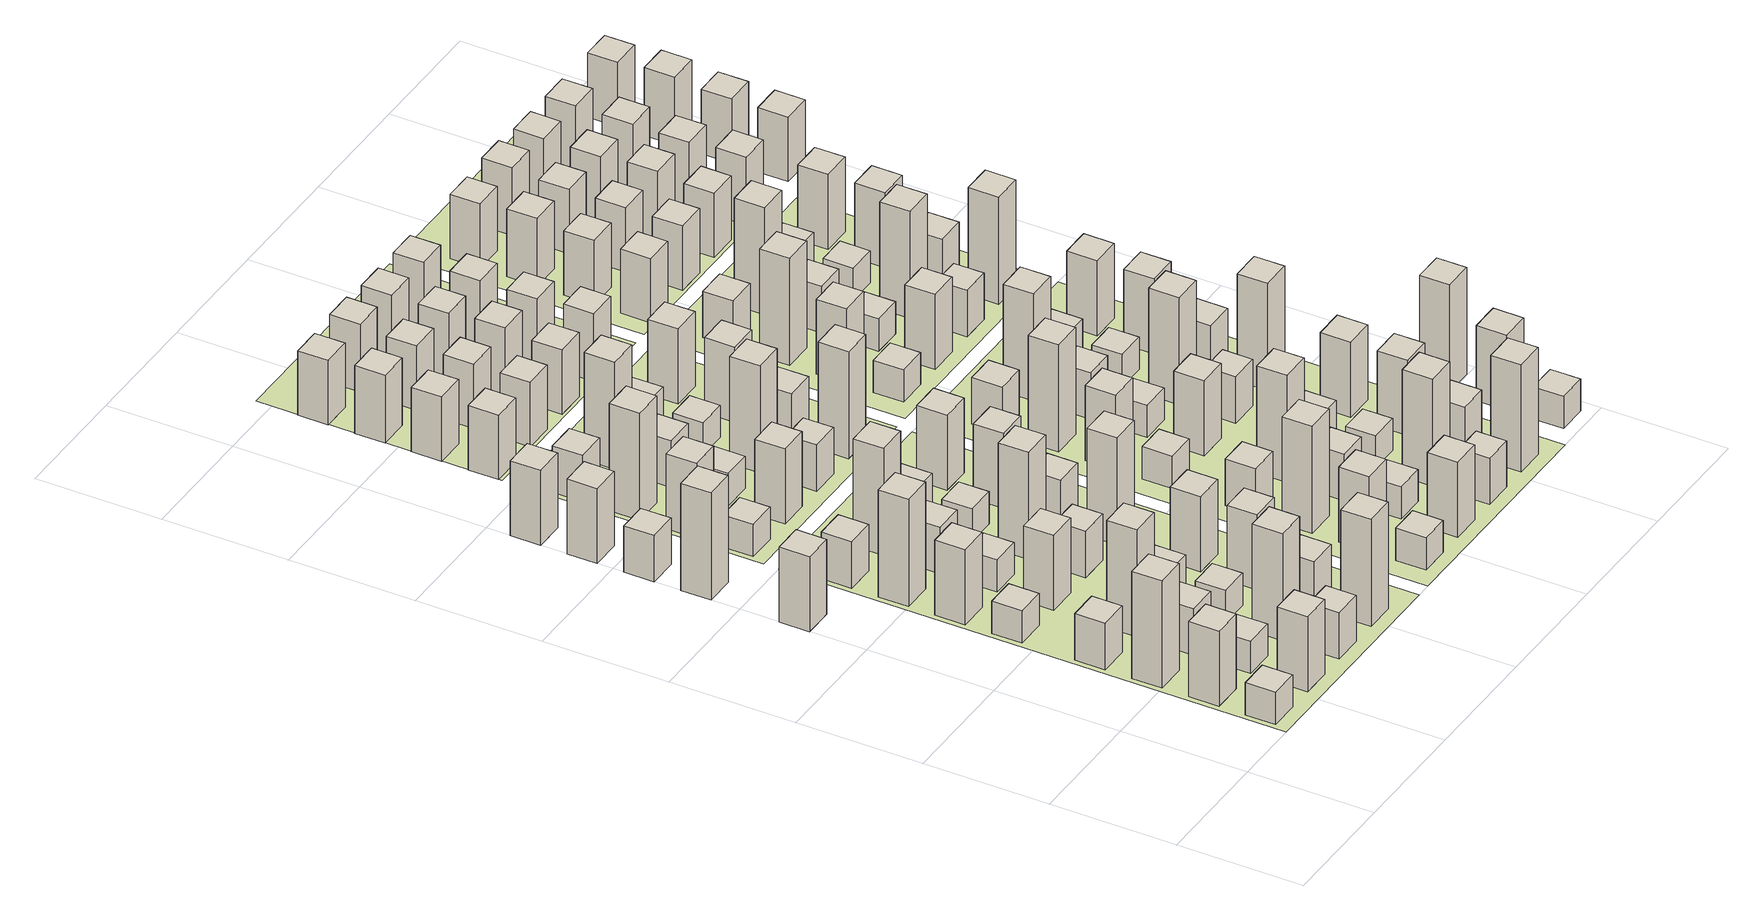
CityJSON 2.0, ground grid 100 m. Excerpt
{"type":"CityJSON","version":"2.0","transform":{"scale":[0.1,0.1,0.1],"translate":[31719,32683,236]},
"CityObjects":{
"building1":{"type":"Building","geometry":[{"type":"Solid","lod":"1","boundaries":[[[[0,1,2,3]],[[4,5,2,1]],[[6,7,0,3]],[[0,7,4,1]],[[4,7,6,5]],[[6,3,2,5]]]]}]},
"building2":{"type":"Building","geometry":[{"type":"Solid","lod":"1","boundaries":[[[[8,9,10,11]],[[10,9,12,13]],[[14,15,8,11]],[[8,15,12,9]],[[14,13,12,15]],[[14,11,10,13]]]]}]},
"building3":{"type":"Building","geometry":[{"type":"Solid","lod":"1","boundaries":[[[[16,17,18,19]],[[20,21,18,17]],[[22,23,16,19]],[[16,23,20,17]],[[20,23,22,21]],[[22,19,18,21]]]]}]},
"building4":{"type":"Building","geometry":[{"type":"Solid","lod":"1","boundaries":[[[[24,25,26,27]],[[26,25,28,29]],[[30,31,24,27]],[[24,31,28,25]],[[30,29,28,31]],[[30,27,26,29]]]]}]},
"building5":{"type":"Building","geometry":[{"type":"Solid","lod":"1","boundaries":[[[[32,33,34,35]],[[34,33,36,37]],[[38,39,32,35]],[[32,39,36,33]],[[38,37,36,39]],[[38,35,34,37]]]]}]},
"building6":{"type":"Building","geometry":[{"type":"Solid","lod":"1","boundaries":[[[[40,41,42,43]],[[42,41,44,45]],[[46,47,40,43]],[[40,47,44,41]],[[46,45,44,47]],[[46,43,42,45]]]]}]},
"building7":{"type":"Building","geometry":[{"type":"Solid","lod":"1","boundaries":[[[[48,49,50,51]],[[52,53,50,49]],[[54,55,48,51]],[[48,55,52,49]],[[52,55,54,53]],[[54,51,50,53]]]]}]},
"building8":{"type":"Building","geometry":[{"type":"Solid","lod":"1","boundaries":[[[[56,57,58,59]],[[60,61,58,57]],[[62,63,56,59]],[[56,63,60,57]],[[60,63,62,61]],[[62,59,58,61]]]]}]},
"building9":{"type":"Building","geometry":[{"type":"Solid","lod":"1","boundaries":[[[[64,65,66,67]],[[68,69,66,65]],[[70,71,64,67]],[[64,71,68,65]],[[68,71,70,69]],[[70,67,66,69]]]]}]},
"building10":{"type":"Building","geometry":[{"type":"Solid","lod":"1","boundaries":[[[[72,73,74,75]],[[74,73,76,77]],[[78,79,72,75]],[[72,79,76,73]],[[78,77,76,79]],[[78,75,74,77]]]]}]},
"building11":{"type":"Building","geometry":[{"type":"Solid","lod":"1","boundaries":[[[[80,81,82,83]],[[82,81,84,85]],[[86,87,80,83]],[[80,87,84,81]],[[86,85,84,87]],[[86,83,82,85]]]]}]},
"building12":{"type":"Building","geometry":[{"type":"Solid","lod":"1","boundaries":[[[[88,89,90,91]],[[90,89,92,93]],[[94,95,88,91]],[[88,95,92,89]],[[94,93,92,95]],[[94,91,90,93]]]]}]},
"building13":{"type":"Building","geometry":[{"type":"Solid","lod":"1","boundaries":[[[[96,97,98,99]],[[100,101,98,97]],[[102,103,96,99]],[[96,103,100,97]],[[100,103,102,101]],[[102,99,98,101]]]]}]},
"building14":{"type":"Building","geometry":[{"type":"Solid","lod":"1","boundaries":[[[[104,105,106,107]],[[108,109,106,105]],[[110,111,104,107]],[[104,111,108,105]],[[108,111,110,109]],[[110,107,106,109]]]]}]},
"building15":{"type":"Building","geometry":[{"type":"Solid","lod":"1","boundaries":[[[[112,113,114,115]],[[114,113,116,117]],[[118,119,112,115]],[[112,119,116,113]],[[118,117,116,119]],[[118,115,114,117]]]]}]},
"building16":{"type":"Building","geometry":[{"type":"Solid","lod":"1","boundaries":[[[[120,121,122,123]],[[122,121,124,125]],[[126,127,120,123]],[[120,127,124,121]],[[126,125,124,127]],[[126,123,122,125]]]]}]},
"building17":{"type":"Building","geometry":[{"type":"Solid","lod":"1","boundaries":[[[[128,129,130,131]],[[130,129,132,133]],[[134,135,128,131]],[[128,135,132,129]],[[134,133,132,135]],[[134,131,130,133]]]]}]},
"building18":{"type":"Building","geometry":[{"type":"Solid","lod":"1","boundaries":[[[[136,137,138,139]],[[140,141,138,137]],[[142,143,136,139]],[[136,143,140,137]],[[140,143,142,141]],[[142,139,138,141]]]]}]},
"building19":{"type":"Building","geometry":[{"type":"Solid","lod":"1","boundaries":[[[[144,145,146,147]],[[146,145,148,149]],[[150,151,144,147]],[[144,151,148,145]],[[150,149,148,151]],[[150,147,146,149]]]]}]},
"building20":{"type":"Building","geometry":[{"type":"Solid","lod":"1","boundaries":[[[[152,153,154,155]],[[154,153,156,157]],[[158,159,152,155]],[[152,159,156,153]],[[158,157,156,159]],[[158,155,154,157]]]]}]},
"building21":{"type":"Building","geometry":[{"type":"Solid","lod":"1","boundaries":[[[[160,161,162,163]],[[164,165,162,161]],[[166,167,160,163]],[[160,167,164,161]],[[164,167,166,165]],[[166,163,162,165]]]]}]},
"building22":{"type":"Building","geometry":[{"type":"Solid","lod":"1","boundaries":[[[[168,169,170,171]],[[172,173,170,169]],[[174,175,168,171]],[[168,175,172,169]],[[172,175,174,173]],[[174,171,170,173]]]]}]},
"building23":{"type":"Building","geometry":[{"type":"Solid","lod":"1","boundaries":[[[[176,177,178,179]],[[180,181,178,177]],[[182,183,176,179]],[[176,183,180,177]],[[180,183,182,181]],[[182,179,178,181]]]]}]},
"building24":{"type":"Building","geometry":[{"type":"Solid","lod":"1","boundaries":[[[[184,185,186,187]],[[188,189,186,185]],[[190,191,184,187]],[[184,191,188,185]],[[188,191,190,189]],[[190,187,186,189]]]]}]},
"building25":{"type":"Building","geometry":[{"type":"Solid","lod":"1","boundaries":[[[[192,193,194,195]],[[194,193,196,197]],[[198,199,192,195]],[[192,199,196,193]],[[198,197,196,199]],[[198,195,194,197]]]]}]},
"building26":{"type":"Building","geometry":[{"type":"Solid","lod":"1","boundaries":[[[[200,201,202,203]],[[204,205,202,201]],[[206,207,200,203]],[[200,207,204,201]],[[204,207,206,205]],[[206,203,202,205]]]]}]},
"building27":{"type":"Building","geometry":[{"type":"Solid","lod":"1","boundaries":[[[[208,209,210,211]],[[210,209,212,213]],[[214,215,208,211]],[[208,215,212,209]],[[214,213,212,215]],[[214,211,210,213]]]]}]},
"building28":{"type":"Building","geometry":[{"type":"Solid","lod":"1","boundaries":[[[[216,217,218,219]],[[220,221,218,217]],[[222,223,216,219]],[[216,223,220,217]],[[220,223,222,221]],[[222,219,218,221]]]]}]},
"building29":{"type":"Building","geometry":[{"type":"Solid","lod":"1","boundaries":[[[[224,225,226,227]],[[226,225,228,229]],[[230,231,224,227]],[[224,231,228,225]],[[230,229,228,231]],[[230,227,226,229]]]]}]},
"building30":{"type":"Building","geometry":[{"type":"Solid","lod":"1","boundaries":[[[[232,233,234,235]],[[234,233,236,237]],[[238,239,232,235]],[[232,239,236,233]],[[238,237,236,239]],[[238,235,234,237]]]]}]},
"building31":{"type":"Building","geometry":[{"type":"Solid","lod":"1","boundaries":[[[[240,241,242,243]],[[244,245,242,241]],[[246,247,240,243]],[[240,247,244,241]],[[244,247,246,245]],[[246,243,242,245]]]]}]},
"building32":{"type":"Building","geometry":[{"type":"Solid","lod":"1","boundaries":[[[[248,249,250,251]],[[250,249,252,253]],[[254,255,248,251]],[[248,255,252,249]],[[254,253,252,255]],[[254,251,250,253]]]]}]},
"building33":{"type":"Building","geometry":[{"type":"Solid","lod":"1","boundaries":[[[[256,257,258,259]],[[260,261,258,257]],[[262,263,256,259]],[[256,263,260,257]],[[260,263,262,261]],[[262,259,258,261]]]]}]},
"building34":{"type":"Building","geometry":[{"type":"Solid","lod":"1","boundaries":[[[[264,265,266,267]],[[266,265,268,269]],[[270,271,264,267]],[[264,271,268,265]],[[270,269,268,271]],[[270,267,266,269]]]]}]},
"building35":{"type":"Building","geometry":[{"type":"Solid","lod":"1","boundaries":[[[[272,273,274,275]],[[274,273,276,277]],[[278,279,272,275]],[[272,279,276,273]],[[278,277,276,279]],[[278,275,274,277]]]]}]},
"building36":{"type":"Building","geometry":[{"type":"Solid","lod":"1","boundaries":[[[[280,281,282,283]],[[282,281,284,285]],[[286,287,280,283]],[[280,287,284,281]],[[286,285,284,287]],[[286,283,282,285]]]]}]},
"building37":{"type":"Building","geometry":[{"type":"Solid","lod":"1","boundaries":[[[[288,289,290,291]],[[292,293,290,289]],[[294,295,288,291]],[[288,295,292,289]],[[292,295,294,293]],[[294,291,290,293]]]]}]},
"building38":{"type":"Building","geometry":[{"type":"Solid","lod":"1","boundaries":[[[[296,297,298,299]],[[300,301,298,297]],[[302,303,296,299]],[[296,303,300,297]],[[300,303,302,301]],[[302,299,298,301]]]]}]},
"building39":{"type":"Building","geometry":[{"type":"Solid","lod":"1","boundaries":[[[[304,305,306,307]],[[308,309,306,305]],[[310,311,304,307]],[[304,311,308,305]],[[308,311,310,309]],[[310,307,306,309]]]]}]},
"building40":{"type":"Building","geometry":[{"type":"Solid","lod":"1","boundaries":[[[[312,313,314,315]],[[316,317,314,313]],[[318,319,312,315]],[[312,319,316,313]],[[316,319,318,317]],[[318,315,314,317]]]]}]},
"building41":{"type":"Building","geometry":[{"type":"Solid","lod":"1","boundaries":[[[[320,321,322,323]],[[322,321,324,325]],[[326,327,320,323]],[[320,327,324,321]],[[326,325,324,327]],[[326,323,322,325]]]]}]},
"building42":{"type":"Building","geometry":[{"type":"Solid","lod":"1","boundaries":[[[[328,329,330,331]],[[332,333,330,329]],[[334,335,328,331]],[[328,335,332,329]],[[332,335,334,333]],[[334,331,330,333]]]]}]},
"building43":{"type":"Building","geometry":[{"type":"Solid","lod":"1","boundaries":[[[[336,337,338,339]],[[338,337,340,341]],[[342,343,336,339]],[[336,343,340,337]],[[342,341,340,343]],[[342,339,338,341]]]]}]},
"building44":{"type":"Building","geometry":[{"type":"Solid","lod":"1","boundaries":[[[[344,345,346,347]],[[348,349,346,345]],[[350,351,344,347]],[[344,351,348,345]],[[348,351,350,349]],[[350,347,346,349]]]]}]},
"building45":{"type":"Building","geometry":[{"type":"Solid","lod":"1","boundaries":[[[[352,353,354,355]],[[354,353,356,357]],[[358,359,352,355]],[[352,359,356,353]],[[358,357,356,359]],[[358,355,354,357]]]]}]},
"building46":{"type":"Building","geometry":[{"type":"Solid","lod":"1","boundaries":[[[[360,361,362,363]],[[364,365,362,361]],[[366,367,360,363]],[[360,367,364,361]],[[364,367,366,365]],[[366,363,362,365]]]]}]},
"building47":{"type":"Building","geometry":[{"type":"Solid","lod":"1","boundaries":[[[[368,369,370,371]],[[372,373,370,369]],[[374,375,368,371]],[[368,375,372,369]],[[372,375,374,373]],[[374,371,370,373]]]]}]},
"building48":{"type":"Building","geometry":[{"type":"Solid","lod":"1","boundaries":[[[[376,377,378,379]],[[378,377,380,381]],[[382,383,376,379]],[[376,383,380,377]],[[382,381,380,383]],[[382,379,378,381]]]]}]},
"building49":{"type":"Building","geometry":[{"type":"Solid","lod":"1","boundaries":[[[[384,385,386,387]],[[386,385,388,389]],[[390,391,384,387]],[[384,391,388,385]],[[390,389,388,391]],[[390,387,386,389]]]]}]},
"building50":{"type":"Building","geometry":[{"type":"Solid","lod":"1","boundaries":[[[[392,393,394,395]],[[394,393,396,397]],[[398,399,392,395]],[[392,399,396,393]],[[398,397,396,399]],[[398,395,394,397]]]]}]},
"building51":{"type":"Building","geometry":[{"type":"Solid","lod":"1","boundaries":[[[[400,401,402,403]],[[402,401,404,405]],[[406,407,400,403]],[[400,407,404,401]],[[406,405,404,407]],[[406,403,402,405]]]]}]},
"building52":{"type":"Building","geometry":[{"type":"Solid","lod":"1","boundaries":[[[[408,409,410,411]],[[410,409,412,413]],[[414,415,408,411]],[[408,415,412,409]],[[414,413,412,415]],[[414,411,410,413]]]]}]},
"building53":{"type":"Building","geometry":[{"type":"Solid","lod":"1","boundaries":[[[[416,417,418,419]],[[420,421,418,417]],[[422,423,416,419]],[[416,423,420,417]],[[420,423,422,421]],[[422,419,418,421]]]]}]},
"building54":{"type":"Building","geometry":[{"type":"Solid","lod":"1","boundaries":[[[[424,425,426,427]],[[426,425,428,429]],[[430,431,424,427]],[[424,431,428,425]],[[430,429,428,431]],[[430,427,426,429]]]]}]},
"building55":{"type":"Building","geometry":[{"type":"Solid","lod":"1","boundaries":[[[[432,433,434,435]],[[436,437,434,433]],[[438,439,432,435]],[[432,439,436,433]],[[436,439,438,437]],[[438,435,434,437]]]]}]},
"building56":{"type":"Building","geometry":[{"type":"Solid","lod":"1","boundaries":[[[[440,441,442,443]],[[444,445,442,441]],[[446,447,440,443]],[[440,447,444,441]],[[444,447,446,445]],[[446,443,442,445]]]]}]},
"building57":{"type":"Building","geometry":[{"type":"Solid","lod":"1","boundaries":[[[[448,449,450,451]],[[452,453,450,449]],[[454,455,448,451]],[[448,455,452,449]],[[452,455,454,453]],[[454,451,450,453]]]]}]},
"building58":{"type":"Building","geometry":[{"type":"Solid","lod":"1","boundaries":[[[[456,457,458,459]],[[458,457,460,461]],[[462,463,456,459]],[[456,463,460,457]],[[462,461,460,463]],[[462,459,458,461]]]]}]},
"building59":{"type":"Building","geometry":[{"type":"Solid","lod":"1","boundaries":[[[[464,465,466,467]],[[466,465,468,469]],[[470,471,464,467]],[[464,471,468,465]],[[470,469,468,471]],[[470,467,466,469]]]]}]},
"building60":{"type":"Building","geometry":[{"type":"Solid","lod":"1","boundaries":[[[[472,473,474,475]],[[476,477,474,473]],[[478,479,472,475]],[[472,479,476,473]],[[476,479,478,477]],[[478,475,474,477]]]]}]},
"building61":{"type":"Building","geometry":[{"type":"Solid","lod":"1","boundaries":[[[[480,481,482,483]],[[482,481,484,485]],[[486,487,480,483]],[[480,487,484,481]],[[486,485,484,487]],[[486,483,482,485]]]]}]},
"building62":{"type":"Building","geometry":[{"type":"Solid","lod":"1","boundaries":[[[[488,489,490,491]],[[492,493,490,489]],[[494,495,488,491]],[[488,495,492,489]],[[492,495,494,493]],[[494,491,490,493]]]]}]},
"building63":{"type":"Building","geometry":[{"type":"Solid","lod":"1","boundaries":[[[[496,497,498,499]],[[500,501,498,497]],[[502,503,496,499]],[[496,503,500,497]],[[500,503,502,501]],[[502,499,498,501]]]]}]},
"building64":{"type":"Building","geometry":[{"type":"Solid","lod":"1","boundaries":[[[[504,505,506,507]],[[506,505,508,509]],[[510,511,504,507]],[[504,511,508,505]],[[510,509,508,511]],[[510,507,506,509]]]]}]},
"building65":{"type":"Building","geometry":[{"type":"Solid","lod":"1","boundaries":[[[[512,513,514,515]],[[516,517,514,513]],[[518,519,512,515]],[[512,519,516,513]],[[516,519,518,517]],[[518,515,514,517]]]]}]},
"building66":{"type":"Building","geometry":[{"type":"Solid","lod":"1","boundaries":[[[[520,521,522,523]],[[522,521,524,525]],[[526,527,520,523]],[[520,527,524,521]],[[526,525,524,527]],[[526,523,522,525]]]]}]},
"building67":{"type":"Building","geometry":[{"type":"Solid","lod":"1","boundaries":[[[[528,529,530,531]],[[532,533,530,529]],[[534,535,528,531]],[[528,535,532,529]],[[532,535,534,533]],[[534,531,530,533]]]]}]},
"building68":{"type":"Building","geometry":[{"type":"Solid","lod":"1","boundaries":[[[[536,537,538,539]],[[540,541,538,537]],[[542,543,536,539]],[[536,543,540,537]],[[540,543,542,541]],[[542,539,538,541]]]]}]},
"building69":{"type":"Building","geometry":[{"type":"Solid","lod":"1","boundaries":[[[[544,545,546,547]],[[546,545,548,549]],[[550,551,544,547]],[[544,551,548,545]],[[550,549,548,551]],[[550,547,546,549]]]]}]},
"building70":{"type":"Building","geometry":[{"type":"Solid","lod":"1","boundaries":[[[[552,553,554,555]],[[554,553,556,557]],[[558,559,552,555]],[[552,559,556,553]],[[558,557,556,559]],[[558,555,554,557]]]]}]},
"building71":{"type":"Building","geometry":[{"type":"Solid","lod":"1","boundaries":[[[[560,561,562,563]],[[562,561,564,565]],[[566,567,560,563]],[[560,567,564,561]],[[566,565,564,567]],[[566,563,562,565]]]]}]},
"building72":{"type":"Building","geometry":[{"type":"Solid","lod":"1","boundaries":[[[[568,569,570,571]],[[572,573,570,569]],[[574,575,568,571]],[[568,575,572,569]],[[572,575,574,573]],[[574,571,570,573]]]]}]},
"building73":{"type":"Building","geometry":[{"type":"Solid","lod":"1","boundaries":[[[[576,577,578,579]],[[580,581,578,577]],[[582,583,576,579]],[[576,583,580,577]],[[580,583,582,581]],[[582,579,578,581]]]]}]},
"building74":{"type":"Building","geometry":[{"type":"Solid","lod":"1","boundaries":[[[[584,585,586,587]],[[586,585,588,589]],[[590,591,584,587]],[[584,591,588,585]],[[590,589,588,591]],[[590,587,586,589]]]]}]},
"building75":{"type":"Building","geometry":[{"type":"Solid","lod":"1","boundaries":[[[[592,593,594,595]],[[596,597,594,593]],[[598,599,592,595]],[[592,599,596,593]],[[596,599,598,597]],[[598,595,594,597]]]]}]},
"building76":{"type":"Building","geometry":[{"type":"Solid","lod":"1","boundaries":[[[[600,601,602,603]],[[602,601,604,605]],[[606,607,600,603]],[[600,607,604,601]],[[606,605,604,607]],[[606,603,602,605]]]]}]},
"building77":{"type":"Building","geometry":[{"type":"Solid","lod":"1","boundaries":[[[[608,609,610,611]],[[612,613,610,609]],[[614,615,608,611]],[[608,615,612,609]],[[612,615,614,613]],[[614,611,610,613]]]]}]},
"building78":{"type":"Building","geometry":[{"type":"Solid","lod":"1","boundaries":[[[[616,617,618,619]],[[618,617,620,621]],[[622,623,616,619]],[[616,623,620,617]],[[622,621,620,623]],[[622,619,618,621]]]]}]},
"building79":{"type":"Building","geometry":[{"type":"Solid","lod":"1","boundaries":[[[[624,625,626,627]],[[628,629,626,625]],[[630,631,624,627]],[[624,631,628,625]],[[628,631,630,629]],[[630,627,626,629]]]]}]},
"building80":{"type":"Building","geometry":[{"type":"Solid","lod":"1","boundaries":[[[[632,633,634,635]],[[636,637,634,633]],[[638,639,632,635]],[[632,639,636,633]],[[636,639,638,637]],[[638,635,634,637]]]]}]},
"building81":{"type":"Building","geometry":[{"type":"Solid","lod":"1","boundaries":[[[[640,641,642,643]],[[642,641,644,645]],[[646,647,640,643]],[[640,647,644,641]],[[646,645,644,647]],[[646,643,642,645]]]]}]},
"building82":{"type":"Building","geometry":[{"type":"Solid","lod":"1","boundaries":[[[[648,649,650,651]],[[650,649,652,653]],[[654,655,648,651]],[[648,655,652,649]],[[654,653,652,655]],[[654,651,650,653]]]]}]},
"building83":{"type":"Building","geometry":[{"type":"Solid","lod":"1","boundaries":[[[[656,657,658,659]],[[660,661,658,657]],[[662,663,656,659]],[[656,663,660,657]],[[660,663,662,661]],[[662,659,658,661]]]]}]},
"building84":{"type":"Building","geometry":[{"type":"Solid","lod":"1","boundaries":[[[[664,665,666,667]],[[668,669,666,665]],[[670,671,664,667]],[[664,671,668,665]],[[668,671,670,669]],[[670,667,666,669]]]]}]},
"building85":{"type":"Building","geometry":[{"type":"Solid","lod":"1","boundaries":[[[[672,673,674,675]],[[676,677,674,673]],[[678,679,672,675]],[[672,679,676,673]],[[676,679,678,677]],[[678,675,674,677]]]]}]},
"building86":{"type":"Building","geometry":[{"type":"Solid","lod":"1","boundaries":[[[[680,681,682,683]],[[682,681,684,685]],[[686,687,680,683]],[[680,687,684,681]],[[686,685,684,687]],[[686,683,682,685]]]]}]},
"building87":{"type":"Building","geometry":[{"type":"Solid","lod":"1","boundaries":[[[[688,689,690,691]],[[692,693,690,689]],[[694,695,688,691]],[[688,695,692,689]],[[692,695,694,693]],[[694,691,690,693]]]]}]},
"building88":{"type":"Building","geometry":[{"type":"Solid","lod":"1","boundaries":[[[[696,697,698,699]],[[698,697,700,701]],[[702,703,696,699]],[[696,703,700,697]],[[702,701,700,703]],[[702,699,698,701]]]]}]},
"building89":{"type":"Building","geometry":[{"type":"Solid","lod":"1","boundaries":[[[[704,705,706,707]],[[708,709,706,705]],[[710,711,704,707]],[[704,711,708,705]],[[708,711,710,709]],[[710,707,706,709]]]]}]},
"building90":{"type":"Building","geometry":[{"type":"Solid","lod":"1","boundaries":[[[[712,713,714,715]],[[714,713,716,717]],[[718,719,712,715]],[[712,719,716,713]],[[718,717,716,719]],[[718,715,714,717]]]]}]},
"building91":{"type":"Building","geometry":[{"type":"Solid","lod":"1","boundaries":[[[[720,721,722,723]],[[722,721,724,725]],[[726,727,720,723]],[[720,727,724,721]],[[726,725,724,727]],[[726,723,722,725]]]]}]},
"building92":{"type":"Building","geometry":[{"type":"Solid","lod":"1","boundaries":[[[[728,729,730,731]],[[732,733,730,729]],[[734,735,728,731]],[[728,735,732,729]],[[732,735,734,733]],[[734,731,730,733]]]]}]},
"building93":{"type":"Building","geometry":[{"type":"Solid","lod":"1","boundaries":[[[[736,737,738,739]],[[738,737,740,741]],[[742,743,736,739]],[[736,743,740,737]],[[742,741,740,743]],[[742,739,738,741]]]]}]},
"building94":{"type":"Building","geometry":[{"type":"Solid","lod":"1","boundaries":[[[[744,745,746,747]],[[746,745,748,749]],[[750,751,744,747]],[[744,751,748,745]],[[750,749,748,751]],[[750,747,746,749]]]]}]},
"building95":{"type":"Building","geometry":[{"type":"Solid","lod":"1","boundaries":[[[[752,753,754,755]],[[756,757,754,753]],[[758,759,752,755]],[[752,759,756,753]],[[756,759,758,757]],[[758,755,754,757]]]]}]},
"building96":{"type":"Building","geometry":[{"type":"Solid","lod":"1","boundaries":[[[[760,761,762,763]],[[762,761,764,765]],[[766,767,760,763]],[[760,767,764,761]],[[766,765,764,767]],[[766,763,762,765]]]]}]},
"building97":{"type":"Building","geometry":[{"type":"Solid","lod":"1","boundaries":[[[[768,769,770,771]],[[772,773,770,769]],[[774,775,768,771]],[[768,775,772,769]],[[772,775,774,773]],[[774,771,770,773]]]]}]},
"building98":{"type":"Building","geometry":[{"type":"Solid","lod":"1","boundaries":[[[[776,777,778,779]],[[778,777,780,781]],[[782,783,776,779]],[[776,783,780,777]],[[782,781,780,783]],[[782,779,778,781]]]]}]},
"building99":{"type":"Building","geometry":[{"type":"Solid","lod":"1","boundaries":[[[[784,785,786,787]],[[786,785,788,789]],[[790,791,784,787]],[[784,791,788,785]],[[790,789,788,791]],[[790,787,786,789]]]]}]},
"building100":{"type":"Building","geometry":[{"type":"Solid","lod":"1","boundaries":[[[[792,793,794,795]],[[794,793,796,797]],[[798,799,792,795]],[[792,799,796,793]],[[798,797,796,799]],[[798,795,794,797]]]]}]},
"building101":{"type":"Building","geometry":[{"type":"Solid","lod":"1","boundaries":[[[[800,801,802,803]],[[804,805,802,801]],[[806,807,800,803]],[[800,807,804,801]],[[804,807,806,805]],[[806,803,802,805]]]]}]},
"building102":{"type":"Building","geometry":[{"type":"Solid","lod":"1","boundaries":[[[[808,809,810,811]],[[812,813,810,809]],[[814,815,808,811]],[[808,815,812,809]],[[812,815,814,813]],[[814,811,810,813]]]]}]},
"building103":{"type":"Building","geometry":[{"type":"Solid","lod":"1","boundaries":[[[[816,817,818,819]],[[820,821,818,817]],[[822,823,816,819]],[[816,823,820,817]],[[820,823,822,821]],[[822,819,818,821]]]]}]},
"building104":{"type":"Building","geometry":[{"type":"Solid","lod":"1","boundaries":[[[[824,825,826,827]],[[828,829,826,825]],[[830,831,824,827]],[[824,831,828,825]],[[828,831,830,829]],[[830,827,826,829]]]]}]},
"building105":{"type":"Building","geometry":[{"type":"Solid","lod":"1","boundaries":[[[[832,833,834,835]],[[836,837,834,833]],[[838,839,832,835]],[[832,839,836,833]],[[836,839,838,837]],[[838,835,834,837]]]]}]},
"building106":{"type":"Building","geometry":[{"type":"Solid","lod":"1","boundaries":[[[[840,841,842,843]],[[844,845,842,841]],[[846,847,840,843]],[[840,847,844,841]],[[844,847,846,845]],[[846,843,842,845]]]]}]},
"building107":{"type":"Building","geometry":[{"type":"Solid","lod":"1","boundaries":[[[[848,849,850,851]],[[850,849,852,853]],[[854,855,848,851]],[[848,855,852,849]],[[854,853,852,855]],[[854,851,850,853]]]]}]},
"building108":{"type":"Building","geometry":[{"type":"Solid","lod":"1","boundaries":[[[[856,857,858,859]],[[858,857,860,861]],[[862,863,856,859]],[[856,863,860,857]],[[862,861,860,863]],[[862,859,858,861]]]]}]},
"building109":{"type":"Building","geometry":[{"type":"Solid","lod":"1","boundaries":[[[[864,865,866,867]],[[866,865,868,869]],[[870,871,864,867]],[[864,871,868,865]],[[870,869,868,871]],[[870,867,866,869]]]]}]},
"building110":{"type":"Building","geometry":[{"type":"Solid","lod":"1","boundaries":[[[[872,873,874,875]],[[874,873,876,877]],[[878,879,872,875]],[[872,879,876,873]],[[878,877,876,879]],[[878,875,874,877]]]]}]},
"building111":{"type":"Building","geometry":[{"type":"Solid","lod":"1","boundaries":[[[[880,881,882,883]],[[884,885,882,881]],[[886,887,880,883]],[[880,887,884,881]],[[884,887,886,885]],[[886,883,882,885]]]]}]},
"building112":{"type":"Building","geometry":[{"type":"Solid","lod":"1","boundaries":[[[[888,889,890,891]],[[892,893,890,889]],[[894,895,888,891]],[[888,895,892,889]],[[892,895,894,893]],[[894,891,890,893]]]]}]},
"building113":{"type":"Building","geometry":[{"type":"Solid","lod":"1","boundaries":[[[[896,897,898,899]],[[898,897,900,901]],[[902,903,896,899]],[[896,903,900,897]],[[902,901,900,903]],[[902,899,898,901]]]]}]},
"building114":{"type":"Building","geometry":[{"type":"Solid","lod":"1","boundaries":[[[[904,905,906,907]],[[908,909,906,905]],[[910,911,904,907]],[[904,911,908,905]],[[908,911,910,909]],[[910,907,906,909]]]]}]},
"building115":{"type":"Building","geometry":[{"type":"Solid","lod":"1","boundaries":[[[[912,913,914,915]],[[914,913,916,917]],[[918,919,912,915]],[[912,919,916,913]],[[918,917,916,919]],[[918,915,914,917]]]]}]},
"building116":{"type":"Building","geometry":[{"type":"Solid","lod":"1","boundaries":[[[[920,921,922,923]],[[922,921,924,925]],[[926,927,920,923]],[[920,927,924,921]],[[926,925,924,927]],[[926,923,922,925]]]]}]},
"building117":{"type":"Building","geometry":[{"type":"Solid","lod":"1","boundaries":[[[[928,929,930,931]],[[930,929,932,933]],[[934,935,928,931]],[[928,935,932,929]],[[934,933,932,935]],[[934,931,930,933]]]]}]},
"building118":{"type":"Building","geometry":[{"type":"Solid","lod":"1","boundaries":[[[[936,937,938,939]],[[940,941,938,937]],[[942,943,936,939]],[[936,943,940,937]],[[940,943,942,941]],[[942,939,938,941]]]]}]},
"building119":{"type":"Building","geometry":[{"type":"Solid","lod":"1","boundaries":[[[[944,945,946,947]],[[946,945,948,949]],[[950,951,944,947]],[[944,951,948,945]],[[950,949,948,951]],[[950,947,946,949]]]]}]},
"building120":{"type":"Building","geometry":[{"type":"Solid","lod":"1","boundaries":[[[[952,953,954,955]],[[956,957,954,953]],[[958,959,952,955]],[[952,959,956,953]],[[956,959,958,957]],[[958,955,954,957]]]]}]},
"building121":{"type":"Building","geometry":[{"type":"Solid","lod":"1","boundaries":[[[[960,961,962,963]],[[964,965,962,961]],[[966,967,960,963]],[[960,967,964,961]],[[964,967,966,965]],[[966,963,962,965]]]]}]},
"building122":{"type":"Building","geometry":[{"type":"Solid","lod":"1","boundaries":[[[[968,969,970,971]],[[970,969,972,973]],[[974,975,968,971]],[[968,975,972,969]],[[974,973,972,975]],[[974,971,970,973]]]]}]},
"building123":{"type":"Building","geometry":[{"type":"Solid","lod":"1","boundaries":[[[[976,977,978,979]],[[980,981,978,977]],[[982,983,976,979]],[[976,983,980,977]],[[980,983,982,981]],[[982,979,978,981]]]]}]},
"building124":{"type":"Building","geometry":[{"type":"Solid","lod":"1","boundaries":[[[[984,985,986,987]],[[988,989,986,985]],[[990,991,984,987]],[[984,991,988,985]],[[988,991,990,989]],[[990,987,986,989]]]]}]},
"building125":{"type":"Building","geometry":[{"type":"Solid","lod":"1","boundaries":[[[[992,993,994,995]],[[996,997,994,993]],[[998,999,992,995]],[[992,999,996,993]],[[996,999,998,997]],[[998,995,994,997]]]]}]},
"building126":{"type":"Building","geometry":[{"type":"Solid","lod":"1","boundaries":[[[[1000,1001,1002,1003]],[[1002,1001,1004,1005]],[[1006,1007,1000,1003]],[[1000,1007,1004,1001]],[[1006,1005,1004,1007]],[[1006,1003,1002,1005]]]]}]},
"building127":{"type":"Building","geometry":[{"type":"Solid","lod":"1","boundaries":[[[[1008,1009,1010,1011]],[[1010,1009,1012,1013]],[[1014,1015,1008,1011]],[[1008,1015,1012,1009]],[[1014,1013,1012,1015]],[[1014,1011,1010,1013]]]]}]},
"building128":{"type":"Building","geometry":[{"type":"Solid","lod":"1","boundaries":[[[[1016,1017,1018,1019]],[[1020,1021,1018,1017]],[[1022,1023,1016,1019]],[[1016,1023,1020,1017]],[[1020,1023,1022,1021]],[[1022,1019,1018,1021]]]]}]},
"building129":{"type":"Building","geometry":[{"type":"Solid","lod":"1","boundaries":[[[[1024,1025,1026,1027]],[[1026,1025,1028,1029]],[[1030,1031,1024,1027]],[[1024,1031,1028,1025]],[[1030,1029,1028,1031]],[[1030,1027,1026,1029]]]]}]},
"building130":{"type":"Building","geometry":[{"type":"Solid","lod":"1","boundaries":[[[[1032,1033,1034,1035]],[[1036,1037,1034,1033]],[[1038,1039,1032,1035]],[[1032,1039,1036,1033]],[[1036,1039,1038,1037]],[[1038,1035,1034,1037]]]]}]},
"building131":{"type":"Building","geometry":[{"type":"Solid","lod":"1","boundaries":[[[[1040,1041,1042,1043]],[[1042,1041,1044,1045]],[[1046,1047,1040,1043]],[[1040,1047,1044,1041]],[[1046,1045,1044,1047]],[[1046,1043,1042,1045]]]]}]},
"building132":{"type":"Building","geometry":[{"type":"Solid","lod":"1","boundaries":[[[[1048,1049,1050,1051]],[[1052,1053,1050,1049]],[[1054,1055,1048,1051]],[[1048,1055,1052,1049]],[[1052,1055,1054,1053]],[[1054,1051,1050,1053]]]]}]},
"building133":{"type":"Building","geometry":[{"type":"Solid","lod":"1","boundaries":[[[[1056,1057,1058,1059]],[[1060,1061,1058,1057]],[[1062,1063,1056,1059]],[[1056,1063,1060,1057]],[[1060,1063,1062,1061]],[[1062,1059,1058,1061]]]]}]},
"building134":{"type":"Building","geometry":[{"type":"Solid","lod":"1","boundaries":[[[[1064,1065,1066,1067]],[[1066,1065,1068,1069]],[[1070,1071,1064,1067]],[[1064,1071,1068,1065]],[[1070,1069,1068,1071]],[[1070,1067,1066,1069]]]]}]},
"building135":{"type":"Building","geometry":[{"type":"Solid","lod":"1","boundaries":[[[[1072,1073,1074,1075]],[[1074,1073,1076,1077]],[[1078,1079,1072,1075]],[[1072,1079,1076,1073]],[[1078,1077,1076,1079]],[[1078,1075,1074,1077]]]]}]},
"building136":{"type":"Building","geometry":[{"type":"Solid","lod":"1","boundaries":[[[[1080,1081,1082,1083]],[[1082,1081,1084,1085]],[[1086,1087,1080,1083]],[[1080,1087,1084,1081]],[[1086,1085,1084,1087]],[[1086,1083,1082,1085]]]]}]},
"building137":{"type":"Building","geometry":[{"type":"Solid","lod":"1","boundaries":[[[[1088,1089,1090,1091]],[[1092,1093,1090,1089]],[[1094,1095,1088,1091]],[[1088,1095,1092,1089]],[[1092,1095,1094,1093]],[[1094,1091,1090,1093]]]]}]},
"building138":{"type":"Building","geometry":[{"type":"Solid","lod":"1","boundaries":[[[[1096,1097,1098,1099]],[[1098,1097,1100,1101]],[[1102,1103,1096,1099]],[[1096,1103,1100,1097]],[[1102,1101,1100,1103]],[[1102,1099,1098,1101]]]]}]},
"building139":{"type":"Building","geometry":[{"type":"Solid","lod":"1","boundaries":[[[[1104,1105,1106,1107]],[[1108,1109,1106,1105]],[[1110,1111,1104,1107]],[[1104,1111,1108,1105]],[[1108,1111,1110,1109]],[[1110,1107,1106,1109]]]]}]},
"building140":{"type":"Building","geometry":[{"type":"Solid","lod":"1","boundaries":[[[[1112,1113,1114,1115]],[[1114,1113,1116,1117]],[[1118,1119,1112,1115]],[[1112,1119,1116,1113]],[[1118,1117,1116,1119]],[[1118,1115,1114,1117]]]]}]},
"landuse1":{"type":"LandUse","geometry":[{"type":"MultiSurface","lod":"1","boundaries":[[[1120,1121,1122,1123]]]}]},
"landuse2":{"type":"LandUse","geometry":[{"type":"MultiSurface","lod":"1","boundaries":[[[1124,1125,1126,1127]]]}]},
"landuse3":{"type":"LandUse","geometry":[{"type":"MultiSurface","lod":"1","boundaries":[[[1128,1129,1130,1131]]]}]},
"landuse4":{"type":"LandUse","attributes":{"name":"luse9"},"geometry":[{"type":"MultiSurface","lod":"1","boundaries":[[[1132,1133,1134,1135]]]}]},
"landuse5":{"type":"LandUse","geometry":[{"type":"MultiSurface","lod":"1","boundaries":[[[1136,1137,1138,1139]]]}]},
"landuse6":{"type":"LandUse","geometry":[{"type":"MultiSurface","lod":"1","boundaries":[[[1140,1141,1142,1143]]]}]}
},
"vertices":[
[598,347,272],[598,347,2],[598,107,2],[598,107,272],[838,347,2],[838,107,2],[838,107,272],[838,347,272],
[598,795,632],[598,795,2],[598,555,2],[598,555,632],[838,795,2],[838,555,2],[838,555,632],[838,795,632],
[598,1243,902],[598,1243,2],[598,1003,2],[598,1003,902],[838,1243,2],[838,1003,2],[838,1003,902],[838,1243,902],
[598,1691,392],[598,1691,2],[598,1451,2],[598,1451,392],[838,1691,2],[838,1451,2],[838,1451,392],[838,1691,392],
[2,3691,632],[2,3691,2],[2,3451,2],[2,3451,632],[242,3691,2],[242,3451,2],[242,3451,632],[242,3691,632],
[1046,347,632],[1046,347,2],[1046,107,2],[1046,107,632],[1286,347,2],[1286,107,2],[1286,107,632],[1286,347,632],
[1046,795,272],[1046,795,2],[1046,555,2],[1046,555,272],[1286,795,2],[1286,555,2],[1286,555,272],[1286,795,272],
[598,2347,272],[598,2347,2],[598,2107,2],[598,2107,272],[838,2347,2],[838,2107,2],[838,2107,272],[838,2347,272],
[2,4467,902],[2,4467,2],[2,4227,2],[2,4227,902],[242,4467,2],[242,4227,2],[242,4227,902],[242,4467,902],
[1046,1243,392],[1046,1243,2],[1046,1003,2],[1046,1003,392],[1286,1243,2],[1286,1003,2],[1286,1003,392],[1286,1243,392],
[598,2795,632],[598,2795,2],[598,2555,2],[598,2555,632],[838,2795,2],[838,2555,2],[838,2555,632],[838,2795,632],
[2,4915,392],[2,4915,2],[2,4675,2],[2,4675,392],[242,4915,2],[242,4675,2],[242,4675,392],[242,4915,392],
[1046,1691,902],[1046,1691,2],[1046,1451,2],[1046,1451,902],[1286,1691,2],[1286,1451,2],[1286,1451,902],[1286,1691,902],
[598,3243,902],[598,3243,2],[598,3003,2],[598,3003,902],[838,3243,2],[838,3003,2],[838,3003,902],[838,3243,902],
[1494,347,392],[1494,347,2],[1494,107,2],[1494,107,392],[1734,347,2],[1734,107,2],[1734,107,392],[1734,347,392],
[2,5363,632],[2,5363,2],[2,5123,2],[2,5123,632],[242,5363,2],[242,5123,2],[242,5123,632],[242,5363,632],
[598,3691,392],[598,3691,2],[598,3451,2],[598,3451,392],[838,3691,2],[838,3451,2],[838,3451,392],[838,3691,392],
[1494,795,902],[1494,795,2],[1494,555,2],[1494,555,902],[1734,795,2],[1734,555,2],[1734,555,902],[1734,795,902],
[2,5811,632],[2,5811,2],[2,5571,2],[2,5571,632],[242,5811,2],[242,5571,2],[242,5571,632],[242,5811,632],
[1046,2347,632],[1046,2347,2],[1046,2107,2],[1046,2107,632],[1286,2347,2],[1286,2107,2],[1286,2107,632],[1286,2347,632],
[1494,1243,272],[1494,1243,2],[1494,1003,2],[1494,1003,272],[1734,1243,2],[1734,1003,2],[1734,1003,272],[1734,1243,272],
[1046,2795,272],[1046,2795,2],[1046,2555,2],[1046,2555,272],[1286,2795,2],[1286,2555,2],[1286,2555,272],[1286,2795,272],
[598,4467,272],[598,4467,2],[598,4227,2],[598,4227,272],[838,4467,2],[838,4227,2],[838,4227,272],[838,4467,272],
[1494,1691,272],[1494,1691,2],[1494,1451,2],[1494,1451,272],[1734,1691,2],[1734,1451,2],[1734,1451,272],[1734,1691,272],
[1046,3243,392],[1046,3243,2],[1046,3003,2],[1046,3003,392],[1286,3243,2],[1286,3003,2],[1286,3003,392],[1286,3243,392],
[1942,347,902],[1942,347,2],[1942,107,2],[1942,107,902],[2182,347,2],[2182,107,2],[2182,107,902],[2182,347,902],
[598,4915,632],[598,4915,2],[598,4675,2],[598,4675,632],[838,4915,2],[838,4675,2],[838,4675,632],[838,4915,632],
[1046,3691,902],[1046,3691,2],[1046,3451,2],[1046,3451,902],[1286,3691,2],[1286,3451,2],[1286,3451,902],[1286,3691,902],
[1942,795,392],[1942,795,2],[1942,555,2],[1942,555,392],[2182,795,2],[2182,555,2],[2182,555,392],[2182,795,392],
[1494,2347,392],[1494,2347,2],[1494,2107,2],[1494,2107,392],[1734,2347,2],[1734,2107,2],[1734,2107,392],[1734,2347,392],
[598,5363,902],[598,5363,2],[598,5123,2],[598,5123,902],[838,5363,2],[838,5123,2],[838,5123,902],[838,5363,902],
[1942,1243,632],[1942,1243,2],[1942,1003,2],[1942,1003,632],[2182,1243,2],[2182,1003,2],[2182,1003,632],[2182,1243,632],
[1494,2795,902],[1494,2795,2],[1494,2555,2],[1494,2555,902],[1734,2795,2],[1734,2555,2],[1734,2555,902],[1734,2795,902],
[598,5811,392],[598,5811,2],[598,5571,2],[598,5571,392],[838,5811,2],[838,5571,2],[838,5571,392],[838,5811,392],
[1046,4467,632],[1046,4467,2],[1046,4227,2],[1046,4227,632],[1286,4467,2],[1286,4227,2],[1286,4227,632],[1286,4467,632],
[1942,1691,632],[1942,1691,2],[1942,1451,2],[1942,1451,632],[2182,1691,2],[2182,1451,2],[2182,1451,632],[2182,1691,632],
[1494,3243,272],[1494,3243,2],[1494,3003,2],[1494,3003,272],[1734,3243,2],[1734,3003,2],[1734,3003,272],[1734,3243,272],
[550,6448,542],[550,6448,2],[550,6208,2],[550,6208,542],[790,6448,2],[790,6208,2],[790,6208,542],[790,6448,542],
[1046,4915,272],[1046,4915,2],[1046,4675,2],[1046,4675,272],[1286,4915,2],[1286,4675,2],[1286,4675,272],[1286,4915,272],
[1494,3691,272],[1494,3691,2],[1494,3451,2],[1494,3451,272],[1734,3691,2],[1734,3451,2],[1734,3451,272],[1734,3691,272],
[550,6896,542],[550,6896,2],[550,6656,2],[550,6656,542],[790,6896,2],[790,6656,2],[790,6656,542],[790,6896,542],
[1942,2347,902],[1942,2347,2],[1942,2107,2],[1942,2107,902],[2182,2347,2],[2182,2107,2],[2182,2107,902],[2182,2347,902],
[1046,5363,392],[1046,5363,2],[1046,5123,2],[1046,5123,392],[1286,5363,2],[1286,5123,2],[1286,5123,392],[1286,5363,392],
[550,7344,572],[550,7344,2],[550,7104,2],[550,7104,572],[790,7344,2],[790,7104,2],[790,7104,572],[790,7344,572],
[1942,2795,392],[1942,2795,2],[1942,2555,2],[1942,2555,392],[2182,2795,2],[2182,2555,2],[2182,2555,392],[2182,2795,392],
[1046,5811,902],[1046,5811,2],[1046,5571,2],[1046,5571,902],[1286,5811,2],[1286,5571,2],[1286,5571,902],[1286,5811,902],
[2718,347,272],[2718,347,2],[2718,107,2],[2718,107,272],[2958,347,2],[2958,107,2],[2958,107,272],[2958,347,272],
[1494,4467,392],[1494,4467,2],[1494,4227,2],[1494,4227,392],[1734,4467,2],[1734,4227,2],[1734,4227,392],[1734,4467,392],
[550,7792,542],[550,7792,2],[550,7552,2],[550,7552,542],[790,7792,2],[790,7552,2],[790,7552,542],[790,7792,542],
[1942,3243,632],[1942,3243,2],[1942,3003,2],[1942,3003,632],[2182,3243,2],[2182,3003,2],[2182,3003,632],[2182,3243,632],
[998,6448,542],[998,6448,2],[998,6208,2],[998,6208,542],[1238,6448,2],[1238,6208,2],[1238,6208,542],[1238,6448,542],
[2718,795,632],[2718,795,2],[2718,555,2],[2718,555,632],[2958,795,2],[2958,555,2],[2958,555,632],[2958,795,632],
[1494,4915,902],[1494,4915,2],[1494,4675,2],[1494,4675,902],[1734,4915,2],[1734,4675,2],[1734,4675,902],[1734,4915,902],
[1942,3691,632],[1942,3691,2],[1942,3451,2],[1942,3451,632],[2182,3691,2],[2182,3451,2],[2182,3451,632],[2182,3691,632],
[998,6896,542],[998,6896,2],[998,6656,2],[998,6656,542],[1238,6896,2],[1238,6656,2],[1238,6656,542],[1238,6896,542],
[2718,1243,902],[2718,1243,2],[2718,1003,2],[2718,1003,902],[2958,1243,2],[2958,1003,2],[2958,1003,902],[2958,1243,902],
[1494,5363,272],[1494,5363,2],[1494,5123,2],[1494,5123,272],[1734,5363,2],[1734,5123,2],[1734,5123,272],[1734,5363,272],
[998,7344,542],[998,7344,2],[998,7104,2],[998,7104,542],[1238,7344,2],[1238,7104,2],[1238,7104,542],[1238,7344,542],
[2718,1691,392],[2718,1691,2],[2718,1451,2],[2718,1451,392],[2958,1691,2],[2958,1451,2],[2958,1451,392],[2958,1691,392],
[1494,5811,272],[1494,5811,2],[1494,5571,2],[1494,5571,272],[1734,5811,2],[1734,5571,2],[1734,5571,272],[1734,5811,272],
[3166,347,632],[3166,347,2],[3166,107,2],[3166,107,632],[3406,347,2],[3406,107,2],[3406,107,632],[3406,347,632],
[1942,4467,902],[1942,4467,2],[1942,4227,2],[1942,4227,902],[2182,4467,2],[2182,4227,2],[2182,4227,902],[2182,4467,902],
[998,7792,572],[998,7792,2],[998,7552,2],[998,7552,572],[1238,7792,2],[1238,7552,2],[1238,7552,572],[1238,7792,572],
[1446,6448,542],[1446,6448,2],[1446,6208,2],[1446,6208,542],[1686,6448,2],[1686,6208,2],[1686,6208,542],[1686,6448,542],
[3166,795,272],[3166,795,2],[3166,555,2],[3166,555,272],[3406,795,2],[3406,555,2],[3406,555,272],[3406,795,272],
[1942,4915,392],[1942,4915,2],[1942,4675,2],[1942,4675,392],[2182,4915,2],[2182,4675,2],[2182,4675,392],[2182,4915,392],
[2718,2347,272],[2718,2347,2],[2718,2107,2],[2718,2107,272],[2958,2347,2],[2958,2107,2],[2958,2107,272],[2958,2347,272],
[1446,6896,572],[1446,6896,2],[1446,6656,2],[1446,6656,572],[1686,6896,2],[1686,6656,2],[1686,6656,572],[1686,6896,572],
[3166,1243,392],[3166,1243,2],[3166,1003,2],[3166,1003,392],[3406,1243,2],[3406,1003,2],[3406,1003,392],[3406,1243,392],
[1942,5363,632],[1942,5363,2],[1942,5123,2],[1942,5123,632],[2182,5363,2],[2182,5123,2],[2182,5123,632],[2182,5363,632],
[2718,2795,632],[2718,2795,2],[2718,2555,2],[2718,2555,632],[2958,2795,2],[2958,2555,2],[2958,2555,632],[2958,2795,632],
[1446,7344,542],[1446,7344,2],[1446,7104,2],[1446,7104,542],[1686,7344,2],[1686,7104,2],[1686,7104,542],[1686,7344,542],
[3166,1691,902],[3166,1691,2],[3166,1451,2],[3166,1451,902],[3406,1691,2],[3406,1451,2],[3406,1451,902],[3406,1691,902],
[1942,5811,632],[1942,5811,2],[1942,5571,2],[1942,5571,632],[2182,5811,2],[2182,5571,2],[2182,5571,632],[2182,5811,632],
[2718,3243,902],[2718,3243,2],[2718,3003,2],[2718,3003,902],[2958,3243,2],[2958,3003,2],[2958,3003,902],[2958,3243,902],
[3614,347,392],[3614,347,2],[3614,107,2],[3614,107,392],[3854,347,2],[3854,107,2],[3854,107,392],[3854,347,392],
[1446,7792,542],[1446,7792,2],[1446,7552,2],[1446,7552,542],[1686,7792,2],[1686,7552,2],[1686,7552,542],[1686,7792,542],
[2718,3691,392],[2718,3691,2],[2718,3451,2],[2718,3451,392],[2958,3691,2],[2958,3451,2],[2958,3451,392],[2958,3691,392],
[1894,6448,572],[1894,6448,2],[1894,6208,2],[1894,6208,572],[2134,6448,2],[2134,6208,2],[2134,6208,572],[2134,6448,572],
[3614,795,902],[3614,795,2],[3614,555,2],[3614,555,902],[3854,795,2],[3854,555,2],[3854,555,902],[3854,795,902],
[3166,2347,632],[3166,2347,2],[3166,2107,2],[3166,2107,632],[3406,2347,2],[3406,2107,2],[3406,2107,632],[3406,2347,632],
[1894,6896,542],[1894,6896,2],[1894,6656,2],[1894,6656,542],[2134,6896,2],[2134,6656,2],[2134,6656,542],[2134,6896,542],
[3614,1243,272],[3614,1243,2],[3614,1003,2],[3614,1003,272],[3854,1243,2],[3854,1003,2],[3854,1003,272],[3854,1243,272],
[3166,2795,272],[3166,2795,2],[3166,2555,2],[3166,2555,272],[3406,2795,2],[3406,2555,2],[3406,2555,272],[3406,2795,272],
[2718,4467,272],[2718,4467,2],[2718,4227,2],[2718,4227,272],[2958,4467,2],[2958,4227,2],[2958,4227,272],[2958,4467,272],
[1894,7344,542],[1894,7344,2],[1894,7104,2],[1894,7104,542],[2134,7344,2],[2134,7104,2],[2134,7104,542],[2134,7344,542],
[3614,1691,272],[3614,1691,2],[3614,1451,2],[3614,1451,272],[3854,1691,2],[3854,1451,2],[3854,1451,272],[3854,1691,272],
[3166,3243,392],[3166,3243,2],[3166,3003,2],[3166,3003,392],[3406,3243,2],[3406,3003,2],[3406,3003,392],[3406,3243,392],
[4062,347,902],[4062,347,2],[4062,107,2],[4062,107,902],[4302,347,2],[4302,107,2],[4302,107,902],[4302,347,902],
[2718,4915,632],[2718,4915,2],[2718,4675,2],[2718,4675,632],[2958,4915,2],[2958,4675,2],[2958,4675,632],[2958,4915,632],
[1894,7792,542],[1894,7792,2],[1894,7552,2],[1894,7552,542],[2134,7792,2],[2134,7552,2],[2134,7552,542],[2134,7792,542],
[3166,3691,902],[3166,3691,2],[3166,3451,2],[3166,3451,902],[3406,3691,2],[3406,3451,2],[3406,3451,902],[3406,3691,902],
[4062,795,392],[4062,795,2],[4062,555,2],[4062,555,392],[4302,795,2],[4302,555,2],[4302,555,392],[4302,795,392],
[3614,2347,392],[3614,2347,2],[3614,2107,2],[3614,2107,392],[3854,2347,2],[3854,2107,2],[3854,2107,392],[3854,2347,392],
[2718,5363,902],[2718,5363,2],[2718,5123,2],[2718,5123,902],[2958,5363,2],[2958,5123,2],[2958,5123,902],[2958,5363,902],
[4062,1243,632],[4062,1243,2],[4062,1003,2],[4062,1003,632],[4302,1243,2],[4302,1003,2],[4302,1003,632],[4302,1243,632],
[3614,2795,902],[3614,2795,2],[3614,2555,2],[3614,2555,902],[3854,2795,2],[3854,2555,2],[3854,2555,902],[3854,2795,902],
[2718,5811,392],[2718,5811,2],[2718,5571,2],[2718,5571,392],[2958,5811,2],[2958,5571,2],[2958,5571,392],[2958,5811,392],
[3166,4467,632],[3166,4467,2],[3166,4227,2],[3166,4227,632],[3406,4467,2],[3406,4227,2],[3406,4227,632],[3406,4467,632],
[4062,1691,632],[4062,1691,2],[4062,1451,2],[4062,1451,632],[4302,1691,2],[4302,1451,2],[4302,1451,632],[4302,1691,632],
[3614,3243,272],[3614,3243,2],[3614,3003,2],[3614,3003,272],[3854,3243,2],[3854,3003,2],[3854,3003,272],[3854,3243,272],
[2698,6448,542],[2698,6448,2],[2698,6208,2],[2698,6208,542],[2938,6448,2],[2938,6208,2],[2938,6208,542],[2938,6448,542],
[3166,4915,272],[3166,4915,2],[3166,4675,2],[3166,4675,272],[3406,4915,2],[3406,4675,2],[3406,4675,272],[3406,4915,272],
[3614,3691,272],[3614,3691,2],[3614,3451,2],[3614,3451,272],[3854,3691,2],[3854,3451,2],[3854,3451,272],[3854,3691,272],
[4658,347,272],[4658,347,2],[4658,107,2],[4658,107,272],[4898,347,2],[4898,107,2],[4898,107,272],[4898,347,272],
[4062,2347,902],[4062,2347,2],[4062,2107,2],[4062,2107,902],[4302,2347,2],[4302,2107,2],[4302,2107,902],[4302,2347,902],
[2698,6896,542],[2698,6896,2],[2698,6656,2],[2698,6656,542],[2938,6896,2],[2938,6656,2],[2938,6656,542],[2938,6896,542],
[3166,5363,392],[3166,5363,2],[3166,5123,2],[3166,5123,392],[3406,5363,2],[3406,5123,2],[3406,5123,392],[3406,5363,392],
[4658,795,632],[4658,795,2],[4658,555,2],[4658,555,632],[4898,795,2],[4898,555,2],[4898,555,632],[4898,795,632],
[4062,2795,392],[4062,2795,2],[4062,2555,2],[4062,2555,392],[4302,2795,2],[4302,2555,2],[4302,2555,392],[4302,2795,392],
[2698,7344,572],[2698,7344,2],[2698,7104,2],[2698,7104,572],[2938,7344,2],[2938,7104,2],[2938,7104,572],[2938,7344,572],
[3166,5811,902],[3166,5811,2],[3166,5571,2],[3166,5571,902],[3406,5811,2],[3406,5571,2],[3406,5571,902],[3406,5811,902],
[3614,4467,392],[3614,4467,2],[3614,4227,2],[3614,4227,392],[3854,4467,2],[3854,4227,2],[3854,4227,392],[3854,4467,392],
[4658,1243,902],[4658,1243,2],[4658,1003,2],[4658,1003,902],[4898,1243,2],[4898,1003,2],[4898,1003,902],[4898,1243,902],
[4062,3243,632],[4062,3243,2],[4062,3003,2],[4062,3003,632],[4302,3243,2],[4302,3003,2],[4302,3003,632],[4302,3243,632],
[2698,7792,542],[2698,7792,2],[2698,7552,2],[2698,7552,542],[2938,7792,2],[2938,7552,2],[2938,7552,542],[2938,7792,542],
[3146,6448,542],[3146,6448,2],[3146,6208,2],[3146,6208,542],[3386,6448,2],[3386,6208,2],[3386,6208,542],[3386,6448,542],
[3614,4915,902],[3614,4915,2],[3614,4675,2],[3614,4675,902],[3854,4915,2],[3854,4675,2],[3854,4675,902],[3854,4915,902],
[4062,3691,632],[4062,3691,2],[4062,3451,2],[4062,3451,632],[4302,3691,2],[4302,3451,2],[4302,3451,632],[4302,3691,632],
[3146,6896,542],[3146,6896,2],[3146,6656,2],[3146,6656,542],[3386,6896,2],[3386,6656,2],[3386,6656,542],[3386,6896,542],
[3614,5363,272],[3614,5363,2],[3614,5123,2],[3614,5123,272],[3854,5363,2],[3854,5123,2],[3854,5123,272],[3854,5363,272],
[3146,7344,542],[3146,7344,2],[3146,7104,2],[3146,7104,542],[3386,7344,2],[3386,7104,2],[3386,7104,542],[3386,7344,542],
[3614,5811,272],[3614,5811,2],[3614,5571,2],[3614,5571,272],[3854,5811,2],[3854,5571,2],[3854,5571,272],[3854,5811,272],
[4062,4467,902],[4062,4467,2],[4062,4227,2],[4062,4227,902],[4302,4467,2],[4302,4227,2],[4302,4227,902],[4302,4467,902],
[3146,7792,572],[3146,7792,2],[3146,7552,2],[3146,7552,572],[3386,7792,2],[3386,7552,2],[3386,7552,572],[3386,7792,572],
[3594,6448,542],[3594,6448,2],[3594,6208,2],[3594,6208,542],[3834,6448,2],[3834,6208,2],[3834,6208,542],[3834,6448,542],
[4062,4915,392],[4062,4915,2],[4062,4675,2],[4062,4675,392],[4302,4915,2],[4302,4675,2],[4302,4675,392],[4302,4915,392],
[3594,6896,572],[3594,6896,2],[3594,6656,2],[3594,6656,572],[3834,6896,2],[3834,6656,2],[3834,6656,572],[3834,6896,572],
[4062,5363,632],[4062,5363,2],[4062,5123,2],[4062,5123,632],[4302,5363,2],[4302,5123,2],[4302,5123,632],[4302,5363,632],
[3594,7344,542],[3594,7344,2],[3594,7104,2],[3594,7104,542],[3834,7344,2],[3834,7104,2],[3834,7104,542],[3834,7344,542],
[4062,5811,632],[4062,5811,2],[4062,5571,2],[4062,5571,632],[4302,5811,2],[4302,5571,2],[4302,5571,632],[4302,5811,632],
[3594,7792,542],[3594,7792,2],[3594,7552,2],[3594,7552,542],[3834,7792,2],[3834,7552,2],[3834,7552,542],[3834,7792,542],
[4042,6448,572],[4042,6448,2],[4042,6208,2],[4042,6208,572],[4282,6448,2],[4282,6208,2],[4282,6208,572],[4282,6448,572],
[4042,6896,542],[4042,6896,2],[4042,6656,2],[4042,6656,542],[4282,6896,2],[4282,6656,2],[4282,6656,542],[4282,6896,542],
[4042,7344,542],[4042,7344,2],[4042,7104,2],[4042,7104,542],[4282,7344,2],[4282,7104,2],[4282,7104,542],[4282,7344,542],
[4042,7792,542],[4042,7792,2],[4042,7552,2],[4042,7552,542],[4282,7792,2],[4282,7552,2],[4282,7552,542],[4282,7792,542],
[4638,6448,542],[4638,6448,2],[4638,6208,2],[4638,6208,542],[4878,6448,2],[4878,6208,2],[4878,6208,542],[4878,6448,542],
[4638,6896,542],[4638,6896,2],[4638,6656,2],[4638,6656,542],[4878,6896,2],[4878,6656,2],[4878,6656,542],[4878,6896,542],
[4638,7344,572],[4638,7344,2],[4638,7104,2],[4638,7104,572],[4878,7344,2],[4878,7104,2],[4878,7104,572],[4878,7344,572],
[4638,7792,542],[4638,7792,2],[4638,7552,2],[4638,7552,542],[4878,7792,2],[4878,7552,2],[4878,7552,542],[4878,7792,542],
[555,4002,2],[555,2,2],[2435,2,2],[2435,4002,2],
[2435,4122,2],[2435,6062,2],[555,6062,2],[555,4122,2],
[2435,6182,2],[2435,8122,2],[555,8122,2],[555,6182,2],
[2555,4002,2],[2555,2,2],[4495,2,2],[4495,4002,2],
[4495,4122,2],[4495,6062,2],[2555,6062,2],[2555,4122,2],
[4495,6182,2],[4495,8122,2],[2555,8122,2],[2555,6182,2]
]}
